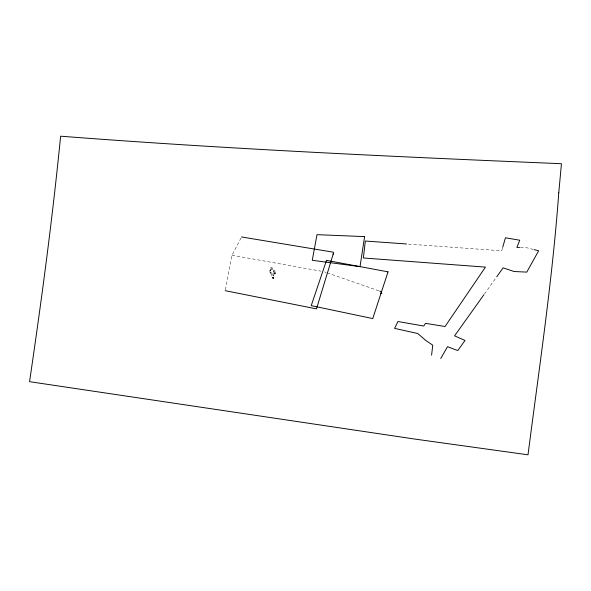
<?xml version="1.0" encoding="UTF-8"?>
<svg xmlns="http://www.w3.org/2000/svg" width="591" height="591" viewBox="0 0 591 591"><rect width="100%" height="100%" fill="white"/><g stroke="black" fill="none" stroke-linecap="round" stroke-linejoin="round"><path stroke-width="0.44" stroke-dasharray="2.96 2.22" d="M275.303 273.825C273.374 273.988 276.618 273.212 274.63 270.937M271.801 275.931L270.855 270.7L269.873 270.331L270.427 269.149L272.798 269.311L272.414 267.908L270.7 267.657L272.141 268.728M225.37 289.782L231.96 255.238L241.15 237.752M269.932 270.36C269.688 273.663 271.239 274.409 270.826 270.693L270.781 270.183M273.751 275.753L274.032 273.205L270.9 272.614M502.461 248.205L501.722 250.806L407.45 244.046M484.443 294L496.181 277.563M270.937 267.915L271.225 269.001L272.614 269.43M275.081 273.973L275.317 273.352M275.184 273.722L274.719 274.002M272.015 269.008L271.247 269.045M520.427 247.444L525.731 247.481L533.481 249.468M273.692 270.545L273.729 271.04L274.793 270.907L272.695 269.208M269.969 272.562L270.685 272.695M231.96 255.238L320.965 271.158M274.032 273.205L273.729 271.04M324.548 271.941L326.276 272.547M327.141 272.843L378.934 290.838M273.53 275.628L273.921 275.931M270.693 273.456L270.235 273.005M273.781 271.047L274.697 273.241M273.168 276.152L272.665 273.736"/><path stroke-width="0.89" d="M272.547 277.482C272.865 278.361 274.039 278.538 273.352 277.718M431.578 355.198L432.767 345.188L425.631 340.335L417.748 333.531L394.574 328.36L397.979 321.511L423.74 326.033L425.55 323.351L445.045 326.513L485.447 267.117L363.362 257.979L365.341 241.032L406.534 243.98M333.139 254.263L333.39 252.202L241.564 236.961M273.552 277.644L273.286 277.984M502.712 247.334L505.431 237.796L519.748 240.212L516.889 247.422L519.541 247.437M273.345 277.955L272.444 277.763M333.346 253.576L316.473 308.886L225.201 290.669M440.746 358.53L447.513 346.695L457.803 350.581L465.014 340.446L454.568 335.851L483.911 294.746M496.713 276.817L503.118 267.849L514.081 271.513L526.803 272.111L538.645 250.783L534.338 249.683M273.33 278.176L273.197 277.637M380.456 293.062L381.808 293.335M379.799 291.141L381.52 291.74M558.768 192.851C552.334 280.607 539.243 367.602 528.014 454.811L415.214 439.128L29.55 381.683C41.584 300.08 52.503 218.286 60.622 136.189C227.328 149.072 394.411 156.733 561.45 163.7L558.768 192.851M364.595 236.599L360.03 266.63L312.262 260.299L317.005 234.671L364.595 236.599M388.021 271.853L372.751 318.571L311.228 305.643L326.491 260.372L388.021 271.853"/></g></svg>
